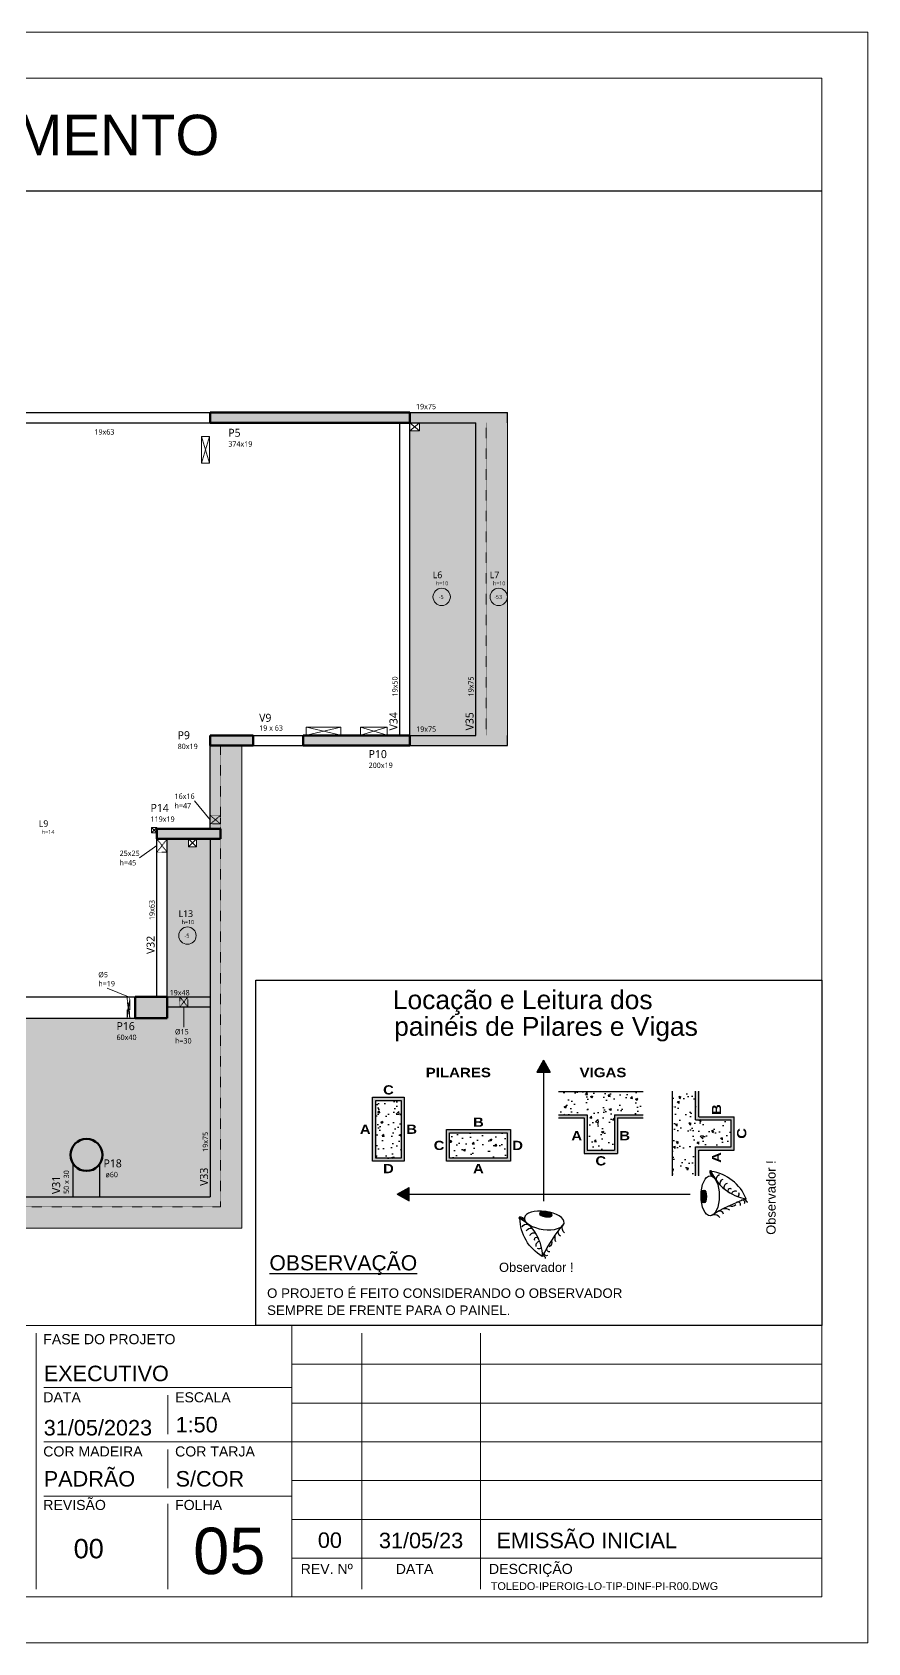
# Model space of a CAD drawing. Extents: x -23436 to 4767, y -3862 to 10024.
# Drawn here: x -18151 to -17606, y 7532 to 8582 of the extents above; entities that cross this region are included whole.
import ezdxf
from ezdxf.enums import TextEntityAlignment as Align

# ---------------------------------------------------------------- set-up
doc = ezdxf.new("R2010")
doc.units = 0
doc.linetypes.add('Aligning Line', pattern=[0.635, 0.3175, -0.3175])
doc.linetypes.add('Traço', pattern=[0.635, 0.3175, -0.3175])
doc.layers.get('0').update_dxf_attribs({"lineweight": 13})
doc.layers.add('A-DETL', color=7, linetype='Continuous', lineweight=18, true_color=0x00a600)
for name, color, linetype, lineweight in [('A-FLOR', 7, 'Continuous', 18), ('A-FLOR-IDEN', 7, 'Continuous', 9), ('A-GENM', 7, 'Continuous', 18), ('A-GENM-HDLN', 7, 'Traço', 18), ('A-GENM-IDEN', 7, 'Continuous', 9), ('FOLHA MB', 7, 'Continuous', 13), ('N° FOLHA', 5, 'Continuous', 13), ('S-BEAM', 3, 'Continuous', 18), ('S-BEAM-IDEN', 7, 'Continuous', 9), ('S-COLS', 5, 'Continuous', 18), ('S-COLS-IDEN', 7, 'Continuous', 9)]:
    doc.layers.add(name, color=color, linetype=linetype, lineweight=lineweight)
for name, color, linetype in [('MB Folha', 7, 'Continuous'), ('MB Logo', 254, 'Continuous'), ('Texto Nível', 251, 'Continuous')]:
    doc.layers.add(name, color=color, linetype=linetype)
doc.styles.add('ARIAL', font='arial.ttf', dxfattribs={"oblique": 15, "height": 25})
doc.styles.add('Arial Black', font='ariblk.ttf')
doc.styles.add('Gadugi', font='gadugi.ttf', dxfattribs={"height": 15})
doc.styles.add('Gadugi_1', font='gadugi.ttf', dxfattribs={"height": 10})
doc.styles.add('Gadugi_2', font='gadugi.ttf', dxfattribs={"height": 22.5})
doc.styles.add('Gadugi_3', font='gadugi.ttf', dxfattribs={"height": 0.2})
doc.styles.add('MB_C01', font='arial.ttf', dxfattribs={"height": 1.3})
doc.styles.add('MB_C02', font='arial.ttf', dxfattribs={"height": 2})
doc.styles.add('MB_C03', font='arial.ttf', dxfattribs={"height": 2.5})
doc.styles.add('MB_C04', font='arial.ttf', dxfattribs={"height": 6})
doc.styles.add('RICARDO', font='arial.ttf', dxfattribs={"width": 0.8})
pattern_1 = [(50, (-118825.039, -68765.315), (14.666859, -1.2831839), [1.5336337, -16.8699712]), (355, (-118825.039, -68765.315), (-2.8372497, 15.3811632), [1.226907, -13.495977]), (100.4514, (-118823.816, -68765.422), (11.8296202, 14.09797), [1.3033881, -14.3372694]), (46.1842, (-118825.039, -68761.226), (21.8234252, -3.3846073), [2.3004506, -25.304957]), (96.6356, (-118823.22, -68761.508), (19.1124036, 19.9192006), [1.955082, -21.5059007]), (351.1842, (-118825.039, -68761.226), (19.112388, 19.9192155), [1.8403605, -20.2439655]), (21, (-118822.994, -68762.248), (12.205824, -8.2329323), [1.5336337, -16.8699712]), (326, (-118822.994, -68762.248), (4.9754214, 14.8281944), [1.226907, -13.495977]), (71.4514, (-118821.977, -68762.934), (17.1812504, 6.5952487), [1.3033881, -14.3372694]), (37.5, (-118825.0386, -68765.3155), (0.2486502, 6.80716333), [0, -13.3323894, 0, -13.7004615, 0, -13.5470981]), (7.5, (-118825.0386, -68765.3155), (5.3793643, 8.06510817), [0, -7.8113079, 0, -13.02566265, 0, -5.16323362]), (327.5, (-118829.5986, -68765.3155), (10.9158414, -0.46121217), [0, -5.1121125, 0, -15.949791, 0, -21.16414575]), (317.5, (-118831.643, -68765.315), (11.9252532, 2.0469917), [0, -6.64574625, 0, -10.5922971, 0, -15.02961075])]

# ---------------------------------------------------------------- blocks, each defined once
blk = doc.blocks.new('A$C169d8357')
at = {"layer": 'FOLHA MB', "color": 1}
for p, q in [((1109.8, 356.7), (70, 356.7)), ((943.1, 351.7), (943.1, 185)), ((1109.8, 356.7), (1109.8, 179.9)), ((1455, 356.7), (1109.8, 356.7)), ((1155.3, 185), (1155.3, 351.7)), ((1232.6, 351.7), (1232.6, 185)), ((1455, 331.5), (1109.8, 331.5)), ((1109.8, 316.3), (948.2, 316.3)), ((1029, 311.3), (1029, 286)), ((1455, 306.2), (1109.8, 306.2)), ((1109.8, 281), (948.2, 281)), ((1029, 275.9), (1029, 250.7)), ((1455, 281), (1109.8, 281)), ((1455, 255.7), (1109.8, 255.7)), ((1109.8, 245.6), (948.2, 245.6)), ((1029, 240.6), (1029, 185)), ((1455, 230.4), (1109.8, 230.4)), ((1455, 205.2), (1109.8, 205.2))]:
    blk.add_line(p, q, dxfattribs=at)
for points in [[(0, 1199.9), (0, 149.9), (1485, 149.9), (1485, 1199.9)], [(70, 1169.9), (70, 179.9), (1455, 179.9), (1455, 1169.9)]]:
    blk.add_lwpolyline(points, close=True, dxfattribs=at)
at = {"layer": 'FOLHA MB', "color": 6, "style": 'MB_C01'}
for s, height, p in [('FASE DO PROJETO', 6.566, (947.8, 344.6)), ('DATA', 6.57, (947.8, 306.7)), ('ESCALA', 6.57, (1033.7, 306.7)), ('COR MADEIRA', 6.566, (947.8, 271.4)), ('COR TARJA', 6.57, (1033.7, 271.4)), ('REVISÃO', 6.57, (947.8, 236.5)), ('FOLHA', 6.57, (1033.7, 236.5))]:
    blk.add_text(s, height=height, dxfattribs=at).set_placement(p)
at = {"layer": 'FOLHA MB', "color": 5}
for s, height, style, p in [('EXECUTIVO', 10.1, 'MB_C02', (948.1, 320.5)), ('31/05/2023', 10.1, 'MB_C02', (948.1, 285.1)), ('1:50', 10.1, 'MB_C02', (1034, 287.1)), ('PADRÃO', 10.1, 'MB_C02', (948.1, 251.8)), ('S/COR', 10.1, 'MB_C02', (1034, 251.8)), ('00', 10.1, 'MB_C02', (1126.7, 211.8)), ('31/05/23', 10.1, 'MB_C02', (1166.5, 211.6)), ('EMISSÃO INICIAL', 10.102, 'MB_C02', (1243.1, 211.6)), ('00', 12.63, 'MB_C03', (967.6, 205))]:
    blk.add_text(s, height=height, dxfattribs=dict(at, style=style)).set_placement(p)
at = {"layer": 'FOLHA MB', "color": 6, "style": 'MB_C01'}
for s, p in [('REV. Nº', (1132.5, 198.1)), ('DATA', (1189.7, 198.1)), ('DESCRIÇÃO', (1265.5, 198.1))]:
    blk.add_text(s, height=6.57, dxfattribs=at).set_placement(p, align=Align.MIDDLE_CENTER)
at = {"layer": 'FOLHA MB', "insert": (1239.4, 189.4), "char_height": 5.051, "width": 210.818, "attachment_point": 1, "style": 'MB_C04'}
blk.add_mtext('TOLEDO-IPEROIG-LO-TIP-DINF-PI-R00.DWG', dxfattribs=at)
blk = doc.blocks.new('OLHO')
at = {"linetype": 'Continuous', "ltscale": 2}
h = blk.add_hatch(color=256, dxfattribs=at)
edge = h.paths.add_edge_path()
edge.add_ellipse((-13.15, 0.82), major_axis=(0, 2.06), ratio=0.407408, start_angle=0, end_angle=360)
for centre, radius, start, end in [((-9.53, 8.7), 1.71, 166.4862, 238.4569), ((-9.21, 8.88), 1.71, 166.4862, 238.4569), ((2.54, 14.4), 14.44, 202.6384, 261.2261), ((-12.99, -5.43), 14.44, 22.6384, 81.2261), ((-7.58, 6.19), 1.68, 111.9328, 184.02), ((-6.52, 4.85), 1.56, 111.299, 194.6765), ((23.31, -62.11), 66.34, 110.2658, 121.1813), ((-5.5, 3.7), 1.26, 100.1453, 198.2507), ((-4.82, 2.71), 0.649, 46.5863, 250.3689), ((-3.12, 1.29), 1.29, 66.0284, 161.4407), ((-2.8, 1.56), 0.91, 302.7337, 27.5932), ((-9.76, -6.9), 1.95, 30.8838, 102.0414), ((-8.13, -5.22), 1.36, 20.2401, 109.8376), ((-6.71, -7.06), 4.01, 62.0074, 92.7809), ((-4.27, -0.55), 1.74, 244.2969, 319.2884), ((-2.3, -1.84), 0.879, 346.7295, 126.8586), ((-0.82, -1.04), 0.749, 328.3555, 136.8595), ((0.98, 0.07), 0.978, 184.1456, 266.1503)]:
    blk.add_arc(centre, radius, start, end, dxfattribs=at)
for centre, major_axis, ratio in [((-11.13, 1.04), (0, 6.39), 0.452381), ((-13.15, 0.82), (0, 2.06), 0.407408)]:
    blk.add_ellipse(centre, major_axis=major_axis, ratio=ratio, dxfattribs=at)
blk = doc.blocks.new('PED_FURO_RETANGULAR_R04_2020 _INSTÂNCIA_ - FURO RET-V1-PL100 - FORMA DO PAVIMENTO TIPO')
at = {"layer": 'A-GENM-HDLN'}
for p, q in [((-8, 9.5), (8, -9.5)), ((-8, -9.5), (8, 9.5)), ((-8, -9.5), (-8, 9.5)), ((8, 9.5), (8, -9.5)), ((8, -9.5), (-8, -9.5))]:
    blk.add_line(p, q, dxfattribs=at)
blk = doc.blocks.new('PED_FURO_RETANGULAR_R04_2020 _INSTÂNCIA_ - FURO RET-3755454-PL100 - FORMA DO PAVIMENTO TIPO')
at = {"layer": 'A-GENM-HDLN'}
for p, q in [((-12.5, 9.5), (12.5, -9.5)), ((-12.5, -9.5), (12.5, 9.5)), ((-12.5, -9.5), (-12.5, 9.5))]:
    blk.add_line(p, q, dxfattribs=at)
blk = doc.blocks.new('PED_FURO_CIRCULAR_R04_2020 _INSTÂNCIA_ - FURO CIRC-3757155-PL100 - FORMA DO PAVIMENTO TIPO')
at = {"layer": 'A-GENM-HDLN'}
for p, q in [((7.5, -9.5), (-7.5, 9.5)), ((-7.5, -9.5), (7.5, 9.5)), ((-7.5, -9.5), (-7.5, 9.5)), ((7.5, 9.5), (7.5, -9.5))]:
    blk.add_line(p, q, dxfattribs=at)
blk = doc.blocks.new('PED_FURO_CIRCULAR_R04_2020 _INSTÂNCIA_ - FURO CIRC-3759319-PL100 - FORMA DO PAVIMENTO TIPO')
at = {"layer": 'A-GENM-HDLN'}
for p, q in [((2.5, -20), (-2.5, 20)), ((-2.5, -20), (2.5, 20)), ((-2.5, -20), (-2.5, 20)), ((2.5, 20), (2.5, -20))]:
    blk.add_line(p, q, dxfattribs=at)
blk = doc.blocks.new('PED_TAG_LAJE_R01 - TÍTULO_ESPESSURA_REBAIXO-2413107-PL100 - FORMA DO PAVIMENTO TIPO')
at = {"layer": 'A-FLOR-IDEN'}
blk.add_circle((-0.046, -0.667), 0.325, dxfattribs=at)
blk = doc.blocks.new('54582')
at = {"layer": 'A-FLOR', "transparency": 33554495}
for points in [[(4509.1, 10866.4), (4509.1, 11452.4), (4403.6, 11452.4), (4403.6, 11437.4), (4385.6, 11437.4), (4385.6, 10866.4)], [(4528.1, 10866.4), (4568.1, 10866.4), (4568.1, 11452.4), (4528.1, 11452.4)], [(4070.6, 9942.4), (4070.6, 10847.4), (4030.6, 10847.4), (4030.6, 9982.4), (1751.6, 9982.4), (1751.6, 10847.4), (1711.6, 10847.4), (1711.6, 9942.4), (3974.3, 9942.4)], [(3930.6, 10376.4), (4011.6, 10376.4), (4011.6, 10672.4), (3985.6, 10672.4), (3985.6, 10657.5), (3970.6, 10657.5), (3970.6, 10672.4), (3930.6, 10672.4), (3930.6, 10377.7)], [(3128.6, 10001.4), (3754.6, 10001.4), (3754.6, 10063.3), (3751.8, 10068.5), (3750.1, 10074.1), (3749.6, 10079.9), (3750.2, 10085.7), (3751.9, 10091.4), (3754.6, 10096.6), (3758.4, 10101.1), (3762.9, 10104.8), (3768.1, 10107.6), (3773.7, 10109.3), (3779.6, 10109.9), (3785.4, 10109.3), (3791.1, 10107.6), (3796.2, 10104.8), (3800.8, 10101.1), (3804.5, 10096.6), (3807.3, 10091.4), (3809, 10085.7), (3809.6, 10079.9), (3809, 10074), (3807.3, 10068.4), (3804.6, 10063.2), (3804.6, 10001.4), (4011.6, 10001.4), (4011.6, 10357.4), (3930.6, 10357.4), (3930.6, 10336.4), (3128.6, 10336.4), (3128.6, 10253.4), (3143.5, 10253.4), (3143.5, 10205.4), (3128.6, 10205.4), (3128.6, 10040.5)]]:
    blk.add_hatch(color=7, dxfattribs=at).paths.add_polyline_path(points, flags=0)
at = {"layer": 'S-BEAM', "transparency": 33554495}
for points in [[(4568.1, 11452.4), (4568.1, 11471.4), (4385.6, 11471.4), (4385.6, 11452.4), (4528.1, 11452.4)], [(4509.1, 10866.4), (4528.1, 10866.4), (4528.1, 11452.4), (4509.1, 11452.4)], [(4030.6, 10691.4), (4030.6, 10847.4), (4011.6, 10847.4), (4011.6, 10691.4)], [(4568.1, 10847.4), (4568.1, 10866.4), (4385.6, 10866.4), (4385.6, 10847.4)], [(4030.6, 10001.4), (4030.6, 10672.4), (4011.6, 10672.4), (4011.6, 10001.4)], [(3930.6, 10357.4), (4011.6, 10357.4), (4011.6, 10376.4), (3930.6, 10376.4)], [(3804.6, 10001.4), (3804.5, 10063.2), (3800.8, 10058.7), (3796.2, 10054.9), (3791.1, 10052.2), (3785.4, 10050.5), (3779.6, 10049.9), (3773.7, 10050.5), (3768.1, 10052.2), (3762.9, 10055), (3758.3, 10058.7), (3754.6, 10063.2), (3754.6, 10001.4)], [(4030.6, 9982.4), (4030.6, 10001.4), (3128.6, 10001.4), (3128.6, 9982.4), (3974.3, 9982.4)]]:
    blk.add_hatch(color=7, dxfattribs=at).paths.add_polyline_path(points, flags=0)
at = {"layer": 'S-COLS'}
for points in [[(4011.6, 11452.4), (4385.6, 11452.4), (4385.6, 11471.4), (4011.6, 11471.4)], [(4091.6, 10847.4), (4091.6, 10866.4), (4011.6, 10866.4), (4011.6, 10847.4)], [(4385.6, 10847.4), (4385.6, 10866.4), (4185.6, 10866.4), (4185.6, 10847.4), (4354.9, 10847.4)], [(3911.6, 10672.4), (4030.6, 10672.4), (4030.6, 10691.4), (3911.6, 10691.4)], [(3870.6, 10336.4), (3930.6, 10336.4), (3930.6, 10376.4), (3870.6, 10376.4)], [(3779.6, 10049.9), (3785.4, 10050.5), (3791.1, 10052.2), (3796.2, 10054.9), (3800.8, 10058.7), (3804.5, 10063.2), (3807.3, 10068.4), (3809, 10074), (3809.6, 10079.9), (3809, 10085.7), (3807.3, 10091.4), (3804.5, 10096.6), (3800.8, 10101.1), (3796.2, 10104.8), (3791.1, 10107.6), (3785.4, 10109.3), (3779.6, 10109.9), (3773.7, 10109.3), (3768.1, 10107.6), (3762.9, 10104.8), (3758.4, 10101.1), (3754.6, 10096.6), (3751.9, 10091.4), (3750.2, 10085.7), (3749.6, 10079.9), (3750.2, 10074), (3751.9, 10068.4), (3754.6, 10063.2), (3758.4, 10058.7), (3762.9, 10054.9), (3768.1, 10052.2), (3773.7, 10050.5)]]:
    blk.add_hatch(color=7, dxfattribs=at).paths.add_polyline_path(points, flags=0)
at = {"color": 7, "lineweight": 18}
for p, q in [((4385.6, 11437.4), (4403.6, 11452.4)), ((4385.6, 11452.4), (4403.6, 11437.4)), ((3995.1, 11376.4), (4010.1, 11426.4)), ((3995.1, 11426.4), (4010.1, 11376.4)), ((4191.5, 10866.5), (4256.4, 10881.5)), ((4256.4, 10866.5), (4191.5, 10881.5)), ((4342.6, 10881.5), (4292.7, 10866.5)), ((4292.7, 10881.5), (4342.6, 10866.5)), ((3901.6, 10683.9), (3911.6, 10693.9)), ((3901.6, 10693.9), (3911.6, 10683.9)), ((3970.6, 10657.5), (3985.6, 10672.4)), ((3970.7, 10672.4), (3985.6, 10657.5))]:
    blk.add_line(p, q, dxfattribs=at)
at = {"color": 7, "linetype": 'Traço', "lineweight": 18}
for p, q in [((3970.6, 10672.5), (3970.7, 10672.4)), ((3985.6, 10672.4), (3985.6, 10672.5))]:
    blk.add_line(p, q, dxfattribs=at)
at = {"layer": 'A-DETL', "color": 7, "linetype": 'Aligning Line'}
for p, q in [((4528.1, 11452.4), (4528.1, 10866.4)), ((4030.6, 10847.4), (4030.6, 9982.4)), ((4030.6, 9982.4), (1751.6, 9982.4))]:
    blk.add_line(p, q, dxfattribs=at)
at = {"layer": 'A-FLOR', "color": 7}
for p, q in [((4403.6, 11437.4), (4403.6, 11452.4)), ((4568.1, 11452.4), (4568.1, 10866.4)), ((4010.1, 11426.4), (3995.1, 11426.4)), ((3995.1, 11426.4), (3995.1, 11376.4)), ((4010.1, 11376.4), (4010.1, 11426.4)), ((4385.6, 11437.4), (4403.6, 11437.4)), ((3995.1, 11376.4), (4010.1, 11376.4)), ((4191.4, 10881.5), (4191.4, 10866.5)), ((4256.4, 10881.5), (4191.4, 10881.5)), ((4256.4, 10866.5), (4256.4, 10881.5)), ((4342.7, 10881.5), (4292.7, 10881.5)), ((4292.7, 10881.5), (4292.7, 10866.5)), ((4342.7, 10866.5), (4342.7, 10881.5)), ((4070.6, 10847.4), (4070.6, 9942.4)), ((4191.4, 10866.5), (4256.4, 10866.5)), ((4292.7, 10866.5), (4342.7, 10866.5)), ((3911.6, 10693.9), (3901.6, 10693.9)), ((3901.6, 10693.9), (3901.6, 10683.9)), ((3911.6, 10691.4), (3911.6, 10693.9)), ((3901.6, 10683.9), (3911.6, 10683.9)), ((3970.6, 10672.4), (3970.6, 10657.5)), ((3970.6, 10657.5), (3985.6, 10657.5)), ((3985.6, 10657.5), (3985.6, 10672.4)), ((3911.6, 10377.7), (3911.6, 10376.4)), ((3930.6, 10376.4), (3930.6, 10377.7)), ((4070.6, 9942.4), (1711.6, 9942.4))]:
    blk.add_line(p, q, dxfattribs=at)
for start, end in [(200.6005, 202.3715), (210.3088, 213.5573), (326.4427, 329.6912), (337.6285, 339.3995)]:
    blk.add_arc((3779.6, 10079.9), 30, start, end, dxfattribs=at)
at = {"layer": 'A-GENM-IDEN', "color": 7}
for p, q in [((4011.6, 10708.3), (3982, 10743.6)), ((3911.6, 10659.9), (3879.1, 10636.6)), ((3858.3, 10376.4), (3818.3, 10392.7)), ((3962, 10357.4), (3962, 10319.5))]:
    blk.add_line(p, q, dxfattribs=at)
at = {"layer": 'S-BEAM', "color": 7, "lineweight": 25}
for p, q in [((3221.1, 11471.4), (4011.6, 11471.4)), ((3605.1, 11452.4), (4011.6, 11452.4)), ((4366.6, 10866.4), (4366.6, 11452.4)), ((4385.6, 11471.4), (4568.1, 11471.4)), ((4385.6, 10866.4), (4385.6, 11452.4)), ((4385.6, 11452.4), (4509.1, 11452.4)), ((4509.1, 10866.4), (4509.1, 11452.4)), ((4568.1, 11452.4), (4568.1, 11471.4)), ((4011.6, 10691.4), (4011.6, 10847.4)), ((4091.6, 10866.4), (4185.6, 10866.4)), ((4091.6, 10847.4), (4185.6, 10847.4)), ((4385.6, 10866.4), (4509.1, 10866.4)), ((4385.6, 10847.4), (4568.1, 10847.4)), ((4568.1, 10847.4), (4568.1, 10866.4)), ((3911.6, 10377.7), (3911.6, 10672.4)), ((3930.6, 10377.7), (3930.6, 10672.4)), ((4011.6, 10672.4), (4011.6, 10001.4)), ((3128.6, 10376.4), (3870.6, 10376.4)), ((3911.6, 10377.7), (3930.6, 10377.7)), ((3930.6, 10376.4), (4011.6, 10376.4)), ((3930.6, 10357.4), (4011.6, 10357.4)), ((3128.6, 10336.4), (3870.6, 10336.4)), ((3754.6, 10001.4), (3754.6, 10063.3)), ((3804.6, 10001.4), (3804.6, 10063.3)), ((3128.6, 10001.4), (4011.6, 10001.4))]:
    blk.add_line(p, q, dxfattribs=at)
for start, end in [(223.0495, 224.8458), (235.3935, 236.1344), (303.8656, 304.6065), (315.1542, 316.9505)]:
    blk.add_arc((3779.6, 10079.9), 30, start, end, dxfattribs=at)
at = {"layer": 'S-COLS', "color": 7, "lineweight": 50}
for p, q in [((4011.6, 11452.4), (4011.6, 11471.4)), ((4011.6, 11471.4), (4385.6, 11471.4)), ((4385.6, 11452.4), (4011.6, 11452.4)), ((4385.6, 11471.4), (4385.6, 11452.4)), ((4011.6, 10847.4), (4011.6, 10866.4)), ((4011.6, 10866.4), (4091.6, 10866.4)), ((4091.6, 10847.4), (4011.6, 10847.4)), ((4091.6, 10866.4), (4091.6, 10847.4)), ((4185.6, 10847.4), (4185.6, 10866.4)), ((4185.6, 10866.4), (4385.6, 10866.4)), ((4385.6, 10847.4), (4185.6, 10847.4)), ((4385.6, 10866.4), (4385.6, 10847.4)), ((3911.6, 10672.4), (3911.6, 10691.4)), ((3911.6, 10691.4), (4030.6, 10691.4)), ((4030.6, 10691.4), (4030.6, 10672.4)), ((4030.6, 10672.4), (3911.6, 10672.4)), ((3870.6, 10336.4), (3870.6, 10376.4)), ((3870.6, 10376.4), (3930.6, 10376.4)), ((3930.6, 10376.4), (3930.6, 10336.4)), ((3930.6, 10336.4), (3870.6, 10336.4))]:
    blk.add_line(p, q, dxfattribs=at)
for start, end in [(0, 180), (180, 0)]:
    blk.add_arc((3779.6, 10079.9), 30, start, end, dxfattribs=at)
at = {"layer": 'A-FLOR-IDEN', "color": 7, "xscale": 49.99999999999998, "yscale": 49.99999999999998, "zscale": 49.99999999999998}
for p in [(4447.3, 11159.4), (4554.1, 11159.4), (3971.1, 10524.4)]:
    blk.add_blockref('PED_TAG_LAJE_R01 - TÍTULO_ESPESSURA_REBAIXO-2413107-PL100 - FORMA DO PAVIMENTO TIPO', p, dxfattribs=at)
at = {"layer": 'A-GENM', "color": 7, "linetype": 'Traço', "rotation": 89.9999999999999}
for name, p in [('PED_FURO_RETANGULAR_R04_2020 _INSTÂNCIA_ - FURO RET-V1-PL100 - FORMA DO PAVIMENTO TIPO', (4021.1, 10708.3)), ('PED_FURO_RETANGULAR_R04_2020 _INSTÂNCIA_ - FURO RET-3755454-PL100 - FORMA DO PAVIMENTO TIPO', (3921.1, 10659.9))]:
    blk.add_blockref(name, p, dxfattribs=at)
at = {"layer": 'A-GENM', "color": 7, "linetype": 'Traço'}
for name, p in [('PED_FURO_CIRCULAR_R04_2020 _INSTÂNCIA_ - FURO CIRC-3759319-PL100 - FORMA DO PAVIMENTO TIPO', (3858.3, 10356.4)), ('PED_FURO_CIRCULAR_R04_2020 _INSTÂNCIA_ - FURO CIRC-3757155-PL100 - FORMA DO PAVIMENTO TIPO', (3962, 10366.9))]:
    blk.add_blockref(name, p, dxfattribs=at)
at = {"layer": 'A-FLOR-IDEN', "color": 7, "attachment_point": 1}
for s, insert, char_height, width, style in [('L6', (4428.3, 11173.5), 12.5, 21.646, 'Gadugi_3'), ('L7', (4535.1, 11173.5), 12.5, 21.646, 'Gadugi_3'), ('h=10', (4434.2, 11155.2), 7.5, 29.662, 'Gadugi_2'), ('h=10', (4541, 11155.2), 7.5, 29.662, 'Gadugi_2'), ('-5', (4439.6, 11129.6), 7.5, 12.025, 'Gadugi_2'), ('-53', (4543.6, 11129.6), 7.5, 18.84, 'Gadugi_2'), ('L9', (3690.2, 10707.3), 12.5, 21.646, 'Gadugi_3'), ('h=14', (3696.1, 10689), 7.5, 29.662, 'Gadugi_2'), ('L13', (3952.1, 10538.5), 12.5, 33.27, 'Gadugi_3'), ('h=10', (3957.9, 10520.2), 7.5, 29.662, 'Gadugi_2'), ('-5', (3963.4, 10494.6), 7.5, 12.025, 'Gadugi_2')]:
    blk.add_mtext(s, dxfattribs=dict(at, insert=insert, char_height=char_height, width=width, style=style))
at = {"layer": 'A-GENM-IDEN', "color": 7, "char_height": 10, "attachment_point": 1, "style": 'Gadugi'}
for s, insert, width in [('16x16', (3944.6, 10757.4), 44.894), ('h=47', (3944.6, 10739.5), 39.684), ('25x25', (3841.7, 10650.4), 44.894), ('h=45', (3841.7, 10632.6), 39.684), ('Ø5', (3801.8, 10423), 22.046), ('h=19', (3801.8, 10406), 39.684), ('Ø15', (3945.4, 10315.9), 31.266), ('h=30', (3945.4, 10298.9), 39.684)]:
    blk.add_mtext(s, dxfattribs=dict(at, insert=insert, width=width))
at = {"layer": 'S-BEAM-IDEN', "color": 7, "attachment_point": 1}
for s, insert, char_height, width, style in [('19x75', (4396.9, 11487.8), 10, 44.894, 'Gadugi'), ('19x63', (3794.5, 11440.2), 10, 44.894, 'Gadugi'), ('V9', (4103.1, 10906.9), 15, 30.063, 'Gadugi_1'), ('19 x 63', (4103.2, 10885.3), 10, 54.515, 'Gadugi'), ('19x75', (4397.2, 10883.1), 10, 44.894, 'Gadugi'), ('19x48', (3935.4, 10389.1), 10, 44.894, 'Gadugi')]:
    blk.add_mtext(s, dxfattribs=dict(at, insert=insert, char_height=char_height, width=width, style=style))
at = {"layer": 'S-BEAM-IDEN', "color": 7, "attachment_point": 1, "rotation": 90}
for s, insert, char_height, width, style in [('19x50', (4352.3, 10939.4), 10, 44.894, 'Gadugi'), ('19x75', (4494.8, 10939.4), 10, 44.894, 'Gadugi'), ('V34', (4347.2, 10875.7), 15, 44.093, 'Gadugi_1'), ('V35', (4489.7, 10875.7), 15, 44.093, 'Gadugi_1'), ('19x63', (3897.3, 10520.3), 10, 44.894, 'Gadugi'), ('V32', (3892.2, 10456.6), 15, 44.093, 'Gadugi_1'), ('19x75', (3997.3, 10085.7), 10, 44.894, 'Gadugi'), ('V33', (3992.2, 10022), 15, 44.093, 'Gadugi_1'), ('V31', (3715.3, 10006.8), 15, 44.093, 'Gadugi_1'), ('50 x 30', (3736.9, 10006.9), 10, 54.515, 'Gadugi')]:
    blk.add_mtext(s, dxfattribs=dict(at, insert=insert, char_height=char_height, width=width, style=style))
at = {"layer": 'S-COLS-IDEN', "color": 7, "attachment_point": 1}
for s, insert, char_height, width, style in [('374x19', (4045.3, 11417.7), 10, 54.114, 'Gadugi'), ('P5', (4045.3, 11441.2), 15, 28.46, 'Gadugi_1'), ('P9', (3950.4, 10874.2), 15, 28.46, 'Gadugi_1'), ('80x19', (3950.4, 10850.7), 10, 44.894, 'Gadugi'), ('P10', (4308.2, 10838.8), 15, 42.489, 'Gadugi_1'), ('200x19', (4308.2, 10815.3), 10, 54.114, 'Gadugi'), ('P14', (3899.6, 10737.9), 15, 42.489, 'Gadugi_1'), ('119x19', (3899.6, 10714.4), 10, 54.114, 'Gadugi'), ('P16', (3835.9, 10328.9), 15, 42.489, 'Gadugi_1'), ('60x40', (3835.9, 10305.4), 10, 44.894, 'Gadugi'), ('P18', (3811.5, 10071.7), 15, 42.489, 'Gadugi_1'), ('ø60', (3815.2, 10048.2), 10, 28.46, 'Gadugi')]:
    blk.add_mtext(s, dxfattribs=dict(at, insert=insert, char_height=char_height, width=width, style=style))

msp = doc.modelspace()

# ---------------------------------------------------------------- hatches: boundary and pattern name
at = {"layer": 'MB Folha', "linetype": 'Continuous', "ltscale": 2}
h = msp.add_hatch(color=256, dxfattribs=at)
h.paths.add_polyline_path([(-17821.996, 7904.336), (-17817.615, 7904.336), (-17817.615, 7912.184)])
h.paths.add_polyline_path([(-17817.615, 7912.184), (-17817.615, 7904.336), (-17813.234, 7904.336)])
for points in [[(-17817.615, 7912.184), (-17817.615, 7904.336), (-17813.234, 7904.336)], [(-17716.498, 7875.205), (-17716.498, 7891.871), (-17718.543, 7891.871), (-17718.543, 7873.16), (-17695.402, 7873.16), (-17695.402, 7855.497), (-17718.543, 7855.497), (-17718.543, 7836.787), (-17716.498, 7836.787), (-17716.498, 7853.452), (-17693.358, 7853.452), (-17693.358, 7875.205)], [(-17769.46, 7874.421), (-17752.795, 7874.421), (-17752.795, 7876.466), (-17771.505, 7876.466), (-17771.505, 7853.326), (-17789.169, 7853.326), (-17789.169, 7876.466), (-17807.879, 7876.466), (-17807.879, 7874.421), (-17791.213, 7874.421), (-17791.213, 7851.281), (-17769.46, 7851.281)], [(-17905.252, 7829.091), (-17913.1, 7824.709), (-17905.252, 7824.709)]]:
    msp.add_hatch(color=256, dxfattribs=at).paths.add_polyline_path(points)
h = msp.add_hatch(color=256, dxfattribs=at)
h.paths.add_polyline_path([(-17929.008, 7846.203), (-17908.362, 7846.203), (-17908.362, 7887.914), (-17929.008, 7887.914)])
h.paths.add_polyline_path([(-17910.407, 7848.248), (-17926.963, 7848.248), (-17926.963, 7885.87), (-17910.407, 7885.87)], flags=16)
h.paths.add_polyline_path([(-17880.915, 7846.203), (-17839.204, 7846.203), (-17839.204, 7866.849), (-17880.915, 7866.849)])
h.paths.add_polyline_path([(-17841.249, 7848.248), (-17841.249, 7864.804), (-17878.87, 7864.804), (-17878.87, 7848.248)], flags=16)
at = {"layer": 'MB Folha'}
h = msp.add_hatch(dxfattribs=at)
h.set_pattern_fill('AR-CONC', color=256, scale=2.044845, style=0)
h.set_pattern_definition(pattern_1)
h.paths.add_polyline_path([(-17926.963, 7848.248), (-17910.407, 7848.248), (-17910.407, 7885.87), (-17926.963, 7885.87)])
h = msp.add_hatch(dxfattribs=at)
h.set_pattern_fill('AR-CONC', color=256, scale=2.044845, style=0)
h.set_pattern_definition([(50, (-118845.298, -68770.11), (14.666859, -1.2831839), [1.5336337, -16.8699712]), (355, (-118845.298, -68770.11), (-2.8372497, 15.3811632), [1.226907, -13.495977]), (100.4514, (-118844.076, -68770.217), (11.8296202, 14.09797), [1.3033881, -14.3372694]), (46.1842, (-118845.298, -68766.02), (21.8234252, -3.3846073), [2.3004506, -25.304957]), (96.6356, (-118843.48, -68766.303), (19.1124036, 19.9192006), [1.955082, -21.5059007]), (351.1842, (-118845.298, -68766.02), (19.112388, 19.9192155), [1.8403605, -20.2439655]), (21, (-118843.253, -68767.043), (12.205824, -8.2329323), [1.5336337, -16.8699712]), (326, (-118843.253, -68767.043), (4.9754214, 14.8281944), [1.226907, -13.495977]), (71.4514, (-118842.236, -68767.729), (17.1812504, 6.5952487), [1.3033881, -14.3372694]), (37.5, (-118845.298, -68770.1103), (0.2486502, 6.80716333), [0, -13.3323894, 0, -13.7004615, 0, -13.5470981]), (7.5, (-118845.298, -68770.11), (5.3793643, 8.06510817), [0, -7.8113079, 0, -13.02566265, 0, -5.16323362]), (327.5, (-118849.858, -68770.1103), (10.9158414, -0.46121217), [0, -5.1121125, 0, -15.949791, 0, -21.16414575]), (317.5, (-118851.903, -68770.11), (11.9252532, 2.0469917), [0, -6.64574625, 0, -10.5922971, 0, -15.02961075])])
h.paths.add_polyline_path([(-17752.795, 7891.601), (-17807.879, 7891.601), (-17807.879, 7876.466), (-17789.169, 7876.466), (-17789.169, 7853.326), (-17771.505, 7853.326), (-17771.505, 7876.466), (-17752.795, 7876.466)])
h = msp.add_hatch(dxfattribs=at)
h.set_pattern_fill('AR-CONC', color=256, scale=2.044845, angle=90, style=0)
h.set_pattern_definition([(140, (58928.034, -93200.632), (1.2831839, 14.666859), [1.5336337, -16.8699712]), (85, (58928.034, -93200.632), (-15.3811632, -2.8372497), [1.226907, -13.495977]), (190.4514, (58928.14, -93199.41), (-14.09797, 11.8296202), [1.3033881, -14.3372694]), (136.1842, (58923.944, -93200.632), (3.3846073, 21.8234252), [2.3004506, -25.304957]), (186.6356, (58924.226, -93198.813), (-19.9192006, 19.1124036), [1.955082, -21.5059007]), (81.1842, (58923.944, -93200.632), (-19.9192155, 19.112388), [1.8403605, -20.2439655]), (111, (58924.966, -93198.587), (8.2329323, 12.205824), [1.5336337, -16.8699712]), (56, (58924.966, -93198.587), (-14.8281944, 4.9754214), [1.226907, -13.495977]), (161.4514, (58925.652, -93197.57), (-6.5952487, 17.1812504), [1.3033881, -14.3372694]), (127.5, (58928.0335, -93200.632), (-6.80716333, 0.2486502), [0, -13.3323894, 0, -13.7004615, 0, -13.5470981]), (97.5, (58928.0335, -93200.632), (-8.06510817, 5.3793643), [0, -7.8113079, 0, -13.02566265, 0, -5.16323362]), (57.5, (58928.0335, -93205.192), (0.46121217, 10.9158414), [0, -5.1121125, 0, -15.949791, 0, -21.16414575]), (47.5, (58928.0335, -93207.237), (-2.0469917, 11.9252532), [0, -6.64574625, 0, -10.5922971, 0, -15.02961075])])
h.paths.add_polyline_path([(-17733.677, 7891.871), (-17733.677, 7836.787), (-17718.543, 7836.787), (-17718.543, 7855.497), (-17695.402, 7855.497), (-17695.402, 7873.16), (-17718.543, 7873.16), (-17718.543, 7891.871)])
h = msp.add_hatch(dxfattribs=at)
h.set_pattern_fill('AR-CONC', color=256, scale=2.044845, style=0)
h.set_pattern_definition(pattern_1)
h.paths.add_polyline_path([(-17878.87, 7864.804), (-17878.87, 7848.248), (-17841.249, 7848.248), (-17841.249, 7864.804)])
at = {"layer": 'MB Folha', "linetype": 'Continuous', "ltscale": 2}
h = msp.add_hatch(color=256, dxfattribs=at)
h.paths.add_polyline_path([(-17905.252, 7820.328), (-17905.252, 7824.709), (-17913.1, 7824.709)])
h.paths.add_polyline_path([(-17913.1, 7824.709), (-17905.252, 7824.709), (-17905.252, 7829.091)])

# ---------------------------------------------------------------- linework, layer by layer
at = {"layer": 'MB Folha', "color": 0}
msp.add_line((-19021.397, 8478.803), (-17636.397, 8478.803), dxfattribs=at)
at = {"layer": 'MB Folha', "linetype": 'Continuous', "ltscale": 2}
for p, q in [((-17817.615, 7912.184), (-17821.996, 7904.336)), ((-17817.615, 7912.184), (-17813.234, 7904.336)), ((-17817.615, 7912.184), (-17817.615, 7820.252)), ((-17821.996, 7904.336), (-17813.234, 7904.336)), ((-17807.879, 7891.601), (-17752.795, 7891.601)), ((-17733.677, 7836.787), (-17733.677, 7891.871)), ((-17718.543, 7873.16), (-17718.543, 7891.871)), ((-17716.498, 7875.205), (-17716.498, 7891.871)), ((-17807.879, 7876.466), (-17789.169, 7876.466)), ((-17789.169, 7876.466), (-17789.169, 7853.326)), ((-17771.505, 7876.466), (-17771.505, 7853.326)), ((-17771.505, 7876.466), (-17752.795, 7876.466)), ((-17716.498, 7875.205), (-17693.358, 7875.205)), ((-17693.358, 7853.452), (-17693.358, 7875.205)), ((-17807.879, 7874.421), (-17791.213, 7874.421)), ((-17791.213, 7874.421), (-17791.213, 7851.281)), ((-17769.46, 7874.421), (-17769.46, 7851.281)), ((-17769.46, 7874.421), (-17752.795, 7874.421)), ((-17718.543, 7873.16), (-17695.402, 7873.16)), ((-17695.402, 7855.497), (-17695.402, 7873.16)), ((-17718.543, 7836.787), (-17718.543, 7855.497)), ((-17718.543, 7855.497), (-17695.402, 7855.497)), ((-17791.213, 7851.281), (-17769.46, 7851.281)), ((-17789.169, 7853.326), (-17771.505, 7853.326)), ((-17716.498, 7836.787), (-17716.498, 7853.452)), ((-17716.498, 7853.452), (-17693.358, 7853.452)), ((-17913.1, 7824.709), (-17905.252, 7829.091)), ((-17913.1, 7824.709), (-17905.252, 7820.328)), ((-17913.1, 7824.709), (-17722.13, 7824.709)), ((-17905.252, 7820.328), (-17905.252, 7829.091))]:
    msp.add_line(p, q, dxfattribs=at)
at = {"layer": 'MB Folha', "color": 1}
msp.add_lwpolyline([(-17636.377, 7739.045), (-18005.101, 7739.045), (-18005.101, 7964.236), (-17636.377, 7964.236)], close=True, dxfattribs=at)
at = {"layer": 'MB Folha', "linetype": 'Continuous', "ltscale": 2}
for points in [[(-17929.008, 7887.914), (-17908.362, 7887.914), (-17908.362, 7846.203), (-17929.008, 7846.203)], [(-17926.963, 7885.87), (-17910.407, 7885.87), (-17910.407, 7848.248), (-17926.963, 7848.248)], [(-17880.915, 7846.203), (-17880.915, 7866.849), (-17839.204, 7866.849), (-17839.204, 7846.203)], [(-17878.87, 7848.248), (-17878.87, 7864.804), (-17841.249, 7864.804), (-17841.249, 7848.248)]]:
    msp.add_lwpolyline(points, close=True, dxfattribs=at)

# ---------------------------------------------------------------- block references
at = {"layer": 'MB Folha', "linetype": 'Continuous', "xscale": 2.044844999996711, "yscale": 2.044844999996711, "zscale": 2.044844999996711}
msp.add_blockref('OLHO', (-17686.305, 7821.512), dxfattribs=at)
at = {"layer": 'MB Folha', "linetype": 'Continuous', "xscale": -2.044845000003903, "yscale": 2.044844999996711, "zscale": 2.044845, "rotation": 82.36646087715631}
msp.add_blockref('OLHO', (-17818.081, 7784.789), dxfattribs=at)
at = {"layer": 'MB Logo'}
msp.add_blockref('A$C169d8357', (-19091.397, 7382.321), dxfattribs=at)
at = {"layer": 'Texto Nível', "xscale": 0.3478058558197216, "yscale": 0.3478058558197216, "zscale": 0.3478058558197216}
msp.add_blockref('54582', (-19430.005, 4344.438), dxfattribs=at)

# ---------------------------------------------------------------- texts
at = {"layer": 'MB Folha', "style": 'RICARDO'}
msp.add_text('DELIMITAÇÃO DO FORNECIMENTO', height=26.35776, dxfattribs=at).set_placement((-18340.788, 8514.852), align=Align.MIDDLE)
at = {"layer": 'MB Folha', "style": 'ARIAL'}
for s, p in [('Locação e Leitura dos ', (-17828.834, 7951.5)), ('painéis de Pilares e Vigas', (-17816.029, 7934.135))]:
    msp.add_text(s, height=12.312, dxfattribs=at).set_placement(p, align=Align.MIDDLE_CENTER)
at = {"layer": 'MB Folha', "linetype": 'Continuous', "ltscale": 2, "style": 'Arial Black'}
for s, p in [('PILARES', (-17894.429, 7900.994)), ('VIGAS', (-17794.159, 7900.994))]:
    msp.add_text(s, height=6.1345, dxfattribs=at).set_placement(p)
for s, p in [('C', (-17918.685, 7892.726)), ('A', (-17933.819, 7867.059)), ('B', (-17903.551, 7867.059)), ('B', (-17860.06, 7871.66)), ('A', (-17796.025, 7862.851)), ('B', (-17764.76, 7862.851)), ('C', (-17885.727, 7856.526)), ('D', (-17834.503, 7856.526)), ('D', (-17918.685, 7841.392)), ('A', (-17860.06, 7841.392)), ('C', (-17780.337, 7846.469))]:
    msp.add_text(s, height=6.014, dxfattribs=at).set_placement(p, align=Align.MIDDLE_CENTER)
for s, p in [('B', (-17704.928, 7879.906)), ('C', (-17688.546, 7864.329)), ('A', (-17704.928, 7848.641))]:
    msp.add_text(s, height=6.014, rotation=90, dxfattribs=at).set_placement(p, align=Align.MIDDLE_CENTER)
at = {"layer": 'MB Folha', "linetype": 'Continuous', "ltscale": 2, "style": 'ARIAL'}
msp.add_text('Observador !', height=6.01425, rotation=90, dxfattribs=at).set_placement((-17666.429, 7822.525), align=Align.CENTER)
at = {"layer": 'MB Folha', "style": 'ARIAL'}
for s, height, p in [('%%UOBSERVAÇÃO', 9.84375, (-17996.236, 7775.055)), ('O PROJETO É FEITO CONSIDERANDO O OBSERVADOR', 6.1875, (-17997.752, 7757.115)), ('SEMPRE DE FRENTE PARA O PAINEL.', 6.1875, (-17997.752, 7745.974))]:
    msp.add_text(s, height=height, dxfattribs=at).set_placement(p)
at = {"layer": 'MB Folha', "linetype": 'Continuous', "ltscale": 2, "style": 'ARIAL'}
msp.add_text('Observador !', height=6.01425, dxfattribs=at).set_placement((-17822.368, 7774.049), align=Align.CENTER)
at = {"layer": 'N° FOLHA', "color": 5, "style": 'MB_C04'}
msp.add_text('05', height=30.3061, dxfattribs=at).set_placement((-18045.93, 7577.003))

doc.saveas('drawing.dxf')
